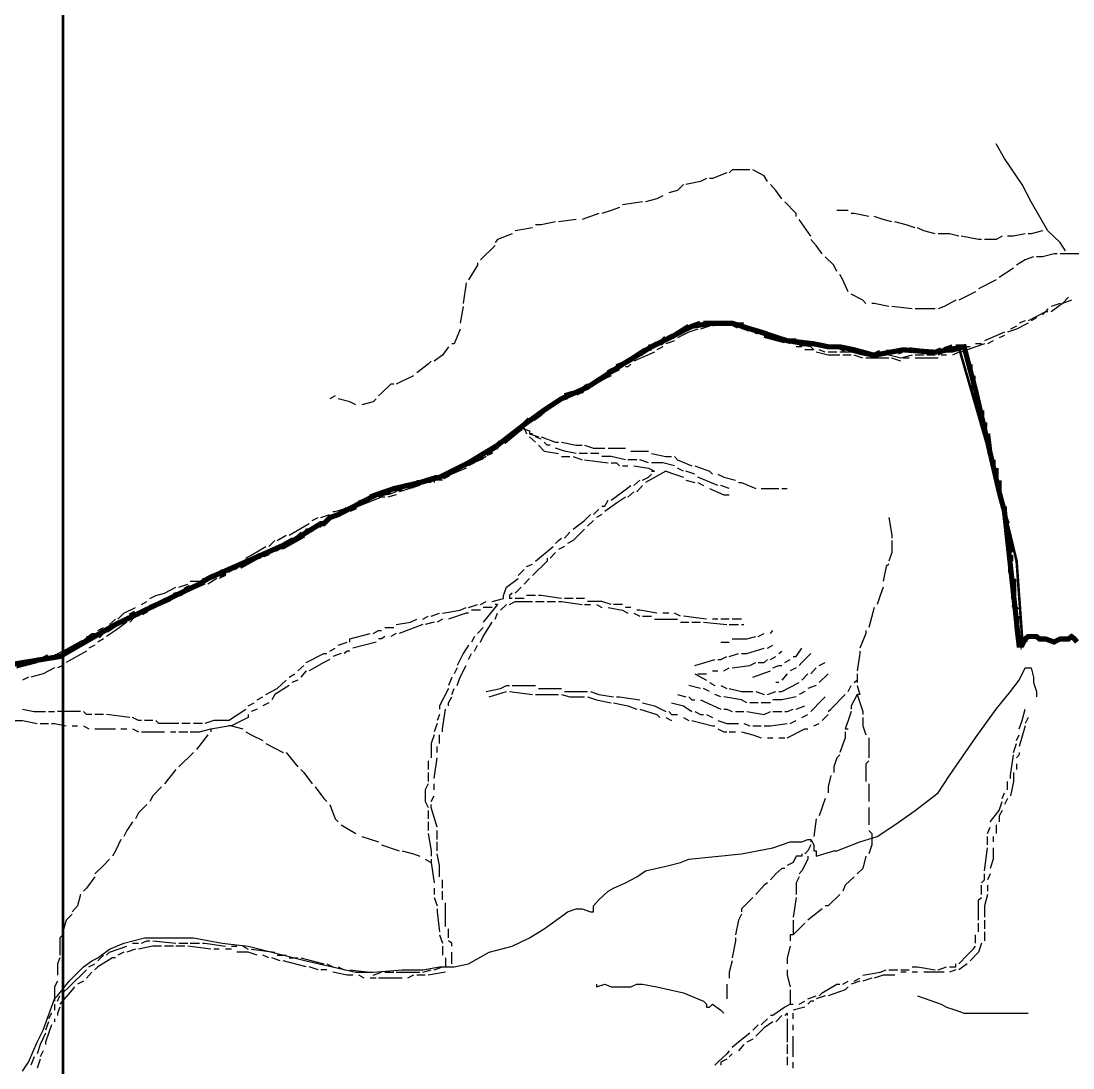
# Model space of a CAD drawing. Header units: millimetres. Extents: x -3588 to 75209, y -3737 to 38254.
# Drawn here: x 27828.6 to 28320.6, y 6647.8 to 7137.4 of the extents above; entities that cross this region are included whole.
import ezdxf

# ---------------------------------------------------------------- set-up
doc = ezdxf.new("R2010")
doc.units = ezdxf.units.MM
doc.layers.add('P', color=253, linetype='Continuous')

msp = doc.modelspace()

# ---------------------------------------------------------------- linework, layer by layer
at = {"layer": 'P'}
for points, const_width in [([(27848.251, -785.456), (27848.251, 8540.772)], 1.2), ([(27814.371, 6834.904), (27846.827, 6840.266), (27872.801, 6855.229), (27912.042, 6874.145), (27915.995, 6876.674), (27949.875, 6891.638), (27951.283, 6891.638), (27968.775, 6902.376), (27970.199, 6902.376), (27973.016, 6905.193), (27976.969, 6906.601), (27994.749, 6915.915), (28002.943, 6918.748), (28015.074, 6921.564), (28024.388, 6924.109), (28037.943, 6930.879), (28051.498, 6939.073), (28063.917, 6948.659), (28073.231, 6955.444), (28081.409, 6960.806), (28093.556, 6966.167), (28109.928, 6976.889), (28123.483, 6985.083), (28134.205, 6990.444), (28142.383, 6994.685), (28151.986, 6996.094), (28161.3, 6996.094), (28174.855, 6991.853), (28186.986, 6987.9), (28199.405, 6986.492), (28206.19, 6985.083), (28211.551, 6985.083), (28218.321, 6983.675), (28227.635, 6981.13), (28241.19, 6983.675), (28256.154, 6982.539), (28269.709, 6985.083), (28272.526, 6974.361), (28275.07, 6964.759), (28286.081, 6917.323), (28288.609, 6908.009), (28295.395, 6845.627), (28296.803, 6845.627), (28298.211, 6848.46), (28299.62, 6849.58), (28301.028, 6849.58), (28302.164, 6849.58), (28303.573, 6849.58), (28304.981, 6848.46), (28307.814, 6848.46), (28311.767, 6847.035), (28314.583, 6848.46), (28318.536, 6848.46), (28319.945, 6849.58), (28321.353, 6848.46), (28322.489, 6847.035)], 2.417), ([(27814.371, 6834.904), (27846.827, 6840.266), (27872.801, 6855.229), (27912.042, 6874.145), (27915.995, 6876.674), (27949.875, 6891.638), (27951.283, 6891.638), (27968.775, 6902.376), (27970.199, 6902.376), (27973.016, 6905.193), (27976.969, 6906.601), (27994.749, 6915.915), (28002.943, 6918.748), (28015.074, 6921.564), (28024.388, 6924.109), (28037.943, 6930.879), (28051.498, 6939.073), (28063.917, 6948.659), (28073.231, 6955.444), (28081.409, 6960.806), (28093.556, 6966.167), (28109.928, 6976.889), (28123.483, 6985.083), (28134.205, 6990.444), (28142.383, 6994.685), (28151.986, 6996.094), (28161.3, 6996.094), (28174.855, 6991.853), (28186.986, 6987.9), (28199.405, 6986.492), (28206.19, 6985.083), (28211.551, 6985.083), (28218.321, 6983.675), (28227.635, 6981.13), (28241.19, 6983.675), (28256.154, 6982.539), (28267.164, 6985.083), (28283.248, 6929.47), (28286.081, 6917.323), (28288.609, 6908.009), (28290.034, 6903.784), (28290.034, 6902.376), (28294.259, 6884.868), (28296.803, 6849.58), (28296.803, 6845.627), (28298.211, 6848.46), (28299.62, 6849.58), (28301.028, 6849.58), (28302.164, 6849.58), (28303.573, 6849.58), (28304.981, 6848.46), (28307.814, 6848.46), (28311.767, 6847.035), (28314.583, 6848.46), (28318.536, 6848.46), (28319.945, 6849.58), (28321.353, 6848.46)], 1.2), ([(28142.383, 6994.685), (28146.336, 6996.094)], 2.417), ([(28147.761, 6996.094), (28151.986, 6996.094)], 2.417), ([(28153.122, 6996.094), (28161.3, 6996.094), (28164.132, 6994.685)], 2.417), ([(28131.661, 6989.308), (28134.205, 6990.444), (28140.975, 6994.685)], 2.417), ([(28165.541, 6994.685), (28169.494, 6993.261)], 2.417), ([(28170.902, 6993.261), (28173.447, 6991.853)], 2.417), ([(28176.263, 6990.444), (28185.865, 6987.9)], 2.417), ([(28122.059, 6985.083), (28123.483, 6985.083), (28126.012, 6986.492)], 2.417), ([(28127.436, 6986.492), (28130.253, 6989.308)], 2.417), ([(28186.986, 6987.9), (28191.227, 6987.9)], 2.417), ([(28192.635, 6986.492), (28196.588, 6986.492)], 2.417), ([(28197.996, 6986.492), (28199.405, 6986.492), (28206.19, 6985.083), (28208.735, 6985.083)], 2.417), ([(28210.143, 6985.083), (28211.551, 6985.083), (28214.096, 6983.675)], 2.417), ([(28260.379, 6983.675), (28264.332, 6985.083)], 2.417), ([(28265.756, 6985.083), (28269.709, 6985.083), (28271.117, 6979.722)], 2.417), ([(28112.472, 6978.298), (28120.65, 6983.675)], 2.417), ([(28215.504, 6983.675), (28218.321, 6983.675)], 2.417), ([(28220.866, 6982.539), (28227.635, 6981.13), (28230.468, 6982.539)], 2.417), ([(28233.284, 6982.539), (28235.829, 6982.539)], 2.417), ([(28238.646, 6982.539), (28241.19, 6983.675)], 2.417), ([(28244.007, 6983.675), (28253.609, 6982.539)], 2.417), ([(28256.154, 6982.539), (28258.97, 6983.675)], 2.417), ([(28107.111, 6975.769), (28109.928, 6976.889)], 2.417), ([(28272.526, 6976.889), (28272.526, 6974.361)], 2.417), ([(28092.148, 6966.167), (28093.556, 6966.167), (28101.734, 6971.528)], 2.417), ([(28103.158, 6972.936), (28105.687, 6974.361)], 2.417), ([(28273.934, 6971.528), (28273.934, 6968.983)], 2.417), ([(28273.934, 6967.575), (28275.07, 6964.759), (28276.478, 6956.565)], 2.417), ([(28073.231, 6955.444), (28081.409, 6960.806)], 2.417), ([(28082.834, 6962.214), (28086.786, 6963.35)], 2.417), ([(28088.195, 6963.35), (28091.011, 6964.759)], 2.417), ([(28277.887, 6955.444), (28277.887, 6951.203)], 2.417), ([(28063.917, 6948.659), (28066.462, 6951.203)], 2.417), ([(28067.87, 6951.203), (28071.823, 6954.036)], 2.417), ([(28054.315, 6940.481), (28062.509, 6947.25)], 2.417), ([(28279.295, 6949.795), (28279.295, 6947.25)], 2.417), ([(28280.703, 6944.434), (28281.84, 6935.12)], 2.417), ([(28046.137, 6935.12), (28048.954, 6936.24)], 2.417), ([(28050.362, 6937.648), (28051.498, 6939.073), (28052.907, 6940.481)], 2.417), ([(28035.399, 6929.47), (28037.943, 6930.879), (28044.713, 6933.711)], 2.417), ([(28283.248, 6932.287), (28283.248, 6929.47)], 2.417), ([(28030.037, 6926.926), (28033.99, 6928.334)], 2.417), ([(28284.656, 6928.334), (28284.656, 6924.109)], 2.417), ([(28013.665, 6921.564), (28015.074, 6921.564), (28023.268, 6924.109)], 2.417), ([(28025.812, 6924.109), (28028.629, 6925.517)], 2.417), ([(28286.081, 6922.701), (28286.081, 6917.323), (28287.489, 6911.962)], 2.417), ([(27991.932, 6914.795), (27994.749, 6915.915), (28001.535, 6917.323)], 2.417), ([(28002.943, 6918.748), (28006.896, 6918.748)], 2.417), ([(28008.304, 6920.156), (28012.257, 6920.156)], 2.417), ([(27986.571, 6911.962), (27990.524, 6913.387)], 2.417), ([(27971.608, 6903.784), (27973.016, 6905.193), (27976.969, 6906.601), (27981.21, 6909.146)], 2.417), ([(27982.33, 6909.146), (27985.163, 6910.554)], 2.417), ([(28288.609, 6910.554), (28288.609, 6908.009), (28288.609, 6906.601)], 2.417), ([(27967.655, 6901.24), (27968.775, 6902.376), (27970.199, 6902.376)], 2.417), ([(28288.609, 6905.193), (28290.034, 6902.376)], 2.417), ([(27951.283, 6891.638), (27960.885, 6896.999)], 2.417), ([(27962.005, 6898.423), (27964.838, 6899.831)], 2.417), ([(28290.034, 6899.831), (28291.442, 6888.821)], 2.417), ([(27947.33, 6890.229), (27949.875, 6891.638)], 2.417), ([(27930.958, 6882.323), (27940.561, 6887.685)], 2.417), ([(27941.681, 6887.685), (27944.513, 6888.821)], 2.417), ([(28291.442, 6887.685), (28291.442, 6884.868)], 2.417), ([(27925.597, 6880.915), (27929.55, 6882.323)], 2.417), ([(28291.442, 6882.323), (28291.442, 6879.507)], 2.417), ([(27909.225, 6872.737), (27912.042, 6874.145), (27915.995, 6876.674), (27918.811, 6878.098)], 2.417), ([(27921.356, 6878.098), (27924.189, 6879.507)], 2.417), ([(27905.272, 6871.313), (27907.801, 6872.737)], 2.417), ([(28292.85, 6876.674), (28292.85, 6867.36)], 2.417), ([(27888.901, 6863.135), (27898.487, 6867.36)], 2.417), ([(27899.911, 6868.784), (27903.864, 6869.904)], 2.417), ([(27884.948, 6860.59), (27887.476, 6861.999)], 2.417), ([(28292.85, 6864.543), (28294.259, 6861.999)], 2.417), ([(27868.576, 6852.412), (27872.801, 6855.229), (27878.162, 6857.774)], 2.417), ([(27879.586, 6859.182), (27882.115, 6860.59)], 2.417), ([(28294.259, 6859.182), (28294.259, 6856.349)], 2.417), ([(27864.623, 6849.58), (27867.151, 6852.412)], 2.417), ([(28294.259, 6855.229), (28295.395, 6845.627), (28296.803, 6845.627)], 2.417), ([(27859.262, 6848.46), (27863.215, 6849.58)], 2.417), ([(28298.211, 6847.035), (28298.211, 6848.46), (28299.62, 6849.58)], 2.417), ([(28301.028, 6849.58), (28302.164, 6849.58), (28303.573, 6849.58), (28304.981, 6848.46)], 2.417), ([(28306.405, 6848.46), (28307.814, 6848.46), (28311.767, 6847.035), (28314.583, 6848.46), (28317.128, 6848.46)], 2.417), ([(28318.536, 6848.46), (28319.945, 6849.58), (28321.353, 6848.46)], 2.417), ([(27848.251, 6841.674), (27857.837, 6847.035)], 2.417), ([(27826.502, 6836.025), (27837.513, 6838.857)], 2.417), ([(27838.937, 6838.857), (27841.466, 6840.266)], 2.417), ([(27844.298, 6840.266), (27846.827, 6840.266)], 2.417)]:
    msp.add_lwpolyline(points, dxfattribs=dict(at, const_width=const_width))
for points in [[(28317.128, 7029.958), (28314.583, 7033.911), (28308.934, 7039.272), (28301.028, 7052.827), (28296.803, 7061.021), (28288.609, 7073.152), (28284.656, 7079.921)], [(28158.755, 7066.382), (28151.986, 7063.837), (28150.577, 7063.837)], [(28169.494, 7067.79), (28161.3, 7067.79), (28159.891, 7066.382)], [(28177.672, 7062.429), (28176.263, 7064.974), (28170.902, 7067.79)], [(28138.43, 7061.021), (28135.614, 7058.188), (28131.661, 7057.068)], [(28149.169, 7063.837), (28146.336, 7062.429), (28139.567, 7061.021)], [(28184.457, 7054.235), (28181.624, 7058.188), (28179.08, 7061.021)], [(28128.844, 7055.66), (28126.012, 7054.235), (28120.65, 7052.827)], [(28108.519, 7050.282), (28104.567, 7048.874), (28100.326, 7047.466)], [(28119.242, 7052.827), (28109.928, 7051.419)], [(28191.227, 7046.057), (28191.227, 7047.466), (28185.865, 7052.827)], [(28098.917, 7047.466), (28091.011, 7044.649)], [(28215.504, 7048.874), (28210.143, 7048.874)], [(28225.107, 7046.057), (28218.321, 7047.466), (28216.913, 7047.466)], [(28235.829, 7043.513), (28231.876, 7044.649), (28227.635, 7046.057)], [(28067.87, 7040.696), (28059.676, 7039.272)], [(28078.593, 7043.513), (28071.823, 7042.104), (28069.278, 7042.104)], [(28088.195, 7044.649), (28080.001, 7043.513)], [(28197.996, 7036.743), (28192.635, 7044.649)], [(28246.84, 7040.696), (28242.599, 7042.104), (28237.237, 7043.513)], [(28256.154, 7037.863), (28250.792, 7039.272), (28247.96, 7040.696)], [(28058.268, 7037.863), (28051.498, 7035.335), (28050.362, 7033.911)], [(28267.164, 7036.743), (28262.923, 7037.863), (28257.562, 7037.863)], [(28277.887, 7035.335), (28276.478, 7035.335), (28268.285, 7036.743)], [(28287.489, 7036.743), (28284.656, 7035.335), (28279.295, 7035.335)], [(28298.211, 7037.863), (28292.85, 7036.743), (28290.034, 7036.743)], [(28306.405, 7039.272), (28301.028, 7037.863), (28299.62, 7037.863)], [(28050.362, 7032.502), (28043.592, 7025.733)], [(28203.357, 7028.549), (28200.541, 7032.502), (28197.996, 7035.335)], [(28210.143, 7020.371), (28208.735, 7023.188), (28204.782, 7027.141)], [(28302.164, 7027.141), (28298.211, 7025.733), (28294.259, 7023.188)], [(28313.175, 7028.549), (28311.767, 7028.549), (28306.405, 7027.141), (28303.573, 7027.141)], [(28323.897, 7028.549), (28321.353, 7028.549), (28317.128, 7028.549), (28314.583, 7028.549)], [(28042.184, 7024.324), (28042.184, 7023.188), (28037.943, 7016.418)], [(28292.85, 7021.78), (28286.081, 7017.539)], [(28215.504, 7010.769), (28212.96, 7016.418), (28211.551, 7018.947)], [(28284.656, 7016.418), (28276.478, 7012.178)], [(28036.807, 7015.01), (28035.399, 7005.408)], [(28275.07, 7010.769), (28267.164, 7006.816)], [(28223.682, 7005.408), (28222.274, 7006.816), (28216.913, 7009.633)], [(28265.756, 7006.816), (28260.379, 7004), (28257.562, 7002.863)], [(28319.945, 7006.816), (28315.72, 7005.408), (28310.358, 7001.455)], [(28318.536, 7008.225), (28315.72, 7005.408)], [(28035.399, 7004), (28033.99, 6996.094)], [(28234.421, 7004), (28227.635, 7005.408), (28226.515, 7005.408)], [(28245.431, 7002.863), (28235.829, 7004)], [(28256.154, 7002.863), (28246.84, 7002.863)], [(28308.934, 7002.863), (28307.814, 7001.455), (28299.62, 6997.214)], [(28308.934, 7001.455), (28307.814, 7001.455), (28306.405, 7000.047)], [(28314.583, 7005.408), (28310.358, 7004)], [(28155.938, 6996.094), (28153.122, 6996.094), (28149.169, 6996.094), (28145.216, 6994.685)], [(28154.53, 6996.094), (28153.122, 6996.094), (28151.986, 6994.685)], [(28161.3, 6996.094), (28157.347, 6996.094)], [(28166.661, 6993.261), (28162.708, 6994.685), (28157.347, 6996.094)], [(28166.661, 6996.094), (28162.708, 6996.094)], [(28299.62, 6996.094), (28294.259, 6993.261), (28290.034, 6991.853)], [(28298.211, 6997.214), (28295.395, 6996.094)], [(28303.573, 6998.622), (28301.028, 6997.214)], [(28033.99, 6993.261), (28031.174, 6986.492), (28030.037, 6986.492)], [(28145.216, 6993.261), (28140.975, 6991.853), (28135.614, 6989.308)], [(28138.43, 6991.853), (28135.614, 6990.444)], [(28143.808, 6994.685), (28140.975, 6993.261)], [(28150.577, 6994.685), (28146.336, 6993.261)], [(28177.672, 6991.853), (28173.447, 6993.261), (28168.085, 6994.685)], [(28172.31, 6991.853), (28169.494, 6993.261)], [(28177.672, 6990.444), (28173.447, 6991.853)], [(28288.609, 6991.853), (28279.295, 6987.9)], [(28294.259, 6994.685), (28291.442, 6993.261)], [(28134.205, 6989.308), (28124.891, 6985.083)], [(28134.205, 6987.9), (28130.253, 6986.492)], [(28188.41, 6986.492), (28179.08, 6990.444)], [(28183.033, 6989.308), (28180.216, 6990.444)], [(28188.41, 6987.9), (28184.457, 6989.308)], [(28199.405, 6983.675), (28197.996, 6985.083), (28189.818, 6986.492)], [(28279.295, 6986.492), (28271.117, 6983.675), (28268.285, 6982.539)], [(28277.887, 6986.492), (28275.07, 6986.492)], [(28283.248, 6987.9), (28280.703, 6986.492)], [(28288.609, 6990.444), (28286.081, 6989.308)], [(28028.629, 6985.083), (28025.812, 6981.13), (28021.859, 6978.298)], [(28124.891, 6982.539), (28115.289, 6978.298)], [(28123.483, 6983.675), (28120.65, 6982.539)], [(28128.844, 6985.083), (28126.012, 6983.675)], [(28193.771, 6985.083), (28191.227, 6985.083)], [(28199.405, 6983.675), (28197.996, 6983.675), (28195.18, 6983.675)], [(28211.551, 6981.13), (28206.19, 6981.13), (28200.541, 6982.539)], [(28204.782, 6982.539), (28201.949, 6983.675)], [(28210.143, 6982.539), (28207.31, 6982.539), (28206.19, 6982.539)], [(28222.274, 6981.13), (28216.913, 6982.539), (28211.551, 6982.539)], [(28268.285, 6983.675), (28264.332, 6982.539), (28260.379, 6982.539), (28257.562, 6981.13)], [(28267.164, 6982.539), (28264.332, 6981.13)], [(28272.526, 6985.083), (28271.117, 6985.083), (28269.709, 6983.675)], [(28020.435, 6978.298), (28019.027, 6976.889), (28013.665, 6972.936)], [(28113.881, 6978.298), (28111.336, 6976.889), (28104.567, 6972.936)], [(28113.881, 6976.889), (28112.472, 6975.769), (28111.336, 6975.769)], [(28119.242, 6981.13), (28115.289, 6979.722)], [(28216.913, 6981.13), (28212.96, 6981.13)], [(28222.274, 6979.722), (28218.321, 6981.13)], [(28227.635, 6981.13), (28223.682, 6981.13)], [(28234.421, 6979.722), (28229.059, 6979.722), (28223.682, 6979.722)], [(28233.284, 6981.13), (28229.059, 6981.13)], [(28245.431, 6981.13), (28240.054, 6979.722), (28234.421, 6981.13)], [(28240.054, 6978.298), (28235.829, 6979.722)], [(28244.007, 6979.722), (28241.19, 6979.722)], [(28250.792, 6981.13), (28246.84, 6981.13)], [(28257.562, 6979.722), (28254.745, 6979.722), (28246.84, 6979.722)], [(28256.154, 6981.13), (28254.745, 6981.13), (28252.201, 6981.13)], [(28261.515, 6981.13), (28260.379, 6981.13), (28258.97, 6981.13)], [(28012.257, 6971.528), (28006.896, 6968.983), (28004.063, 6967.575)], [(28104.567, 6971.528), (28101.734, 6970.12), (28094.964, 6966.167)], [(28103.158, 6972.936), (28101.734, 6971.528), (28100.326, 6971.528)], [(28108.519, 6974.361), (28105.687, 6972.936)], [(28002.943, 6967.575), (28001.535, 6967.575), (27997.294, 6963.35), (27995.885, 6962.214)], [(28093.556, 6967.575), (28085.362, 6962.214)], [(28098.917, 6970.12), (28096.373, 6968.983)], [(27975.561, 6962.214), (27973.016, 6960.806)], [(28082.834, 6962.214), (28080.001, 6959.397)], [(28089.603, 6963.35), (28085.362, 6962.214)], [(28093.556, 6966.167), (28091.011, 6963.35)], [(27985.163, 6957.973), (27982.33, 6959.397), (27976.969, 6960.806)], [(27994.749, 6960.806), (27993.341, 6959.397), (27987.98, 6957.973)], [(28084.242, 6960.806), (28080.001, 6959.397), (28074.64, 6955.444)], [(28078.593, 6959.397), (28076.048, 6956.565)], [(28074.64, 6956.565), (28073.231, 6955.444), (28065.037, 6949.795)], [(28073.231, 6954.036), (28070.687, 6952.612)], [(28063.917, 6949.795), (28061.084, 6947.25)], [(28065.037, 6948.659), (28062.509, 6947.25)], [(28062.509, 6947.25), (28062.509, 6945.842)], [(28062.509, 6947.25), (28066.462, 6945.842), (28066.462, 6944.434)], [(28063.917, 6947.25), (28065.037, 6944.434)], [(28069.278, 6951.203), (28066.462, 6949.795)], [(28055.723, 6943.025), (28050.362, 6939.073), (28047.545, 6936.24)], [(28055.723, 6941.889), (28051.498, 6937.648), (28047.545, 6935.12)], [(28059.676, 6945.842), (28057.132, 6944.434)], [(28058.268, 6943.025), (28057.132, 6943.025)], [(28061.084, 6945.842), (28058.268, 6943.025)], [(28067.87, 6944.434), (28066.462, 6944.434)], [(28066.462, 6944.434), (28070.687, 6943.025)], [(28066.462, 6943.025), (28069.278, 6940.481)], [(28071.823, 6941.889), (28069.278, 6943.025)], [(28071.823, 6943.025), (28078.593, 6940.481), (28080.001, 6940.481)], [(28070.687, 6939.073), (28073.231, 6936.24), (28080.001, 6935.12)], [(28076.048, 6939.073), (28074.64, 6939.073), (28073.231, 6940.481)], [(28088.195, 6935.12), (28082.834, 6936.24), (28078.593, 6937.648)], [(28081.409, 6940.481), (28088.195, 6939.073), (28091.011, 6939.073)], [(28092.148, 6939.073), (28096.373, 6937.648), (28101.734, 6937.648)], [(28103.158, 6937.648), (28105.687, 6937.648), (28111.336, 6937.648)], [(28040.76, 6932.287), (28037.943, 6930.879)], [(28046.137, 6935.12), (28043.592, 6933.711)], [(28046.137, 6933.711), (28043.592, 6932.287)], [(28081.409, 6933.711), (28085.362, 6933.711)], [(28086.786, 6933.711), (28091.011, 6932.287)], [(28093.556, 6935.12), (28092.148, 6935.12), (28089.603, 6935.12)], [(28092.148, 6932.287), (28103.158, 6930.879)], [(28098.917, 6935.12), (28094.964, 6935.12)], [(28111.336, 6932.287), (28104.567, 6933.711), (28100.326, 6933.711)], [(28116.697, 6932.287), (28112.472, 6932.287)], [(28113.881, 6936.24), (28115.289, 6936.24), (28122.059, 6936.24)], [(28122.059, 6930.879), (28118.106, 6932.287)], [(28123.483, 6935.12), (28130.253, 6933.711), (28132.797, 6933.711)], [(28134.205, 6933.711), (28135.614, 6932.287), (28142.383, 6929.47)], [(28036.807, 6929.47), (28030.037, 6926.926), (28027.221, 6925.517)], [(28036.807, 6928.334), (28030.037, 6925.517), (28027.221, 6924.109)], [(28040.76, 6930.879), (28037.943, 6929.47)], [(28104.567, 6930.879), (28107.111, 6930.879), (28108.519, 6929.47)], [(28109.928, 6929.47), (28112.472, 6929.47)], [(28115.289, 6929.47), (28122.059, 6928.334), (28124.891, 6926.926)], [(28134.205, 6929.47), (28128.844, 6930.879), (28123.483, 6930.879)], [(28138.43, 6926.926), (28135.614, 6928.334)], [(28143.808, 6929.47), (28150.577, 6926.926), (28151.986, 6925.517)], [(28020.435, 6922.701), (28017.618, 6921.564)], [(28025.812, 6924.109), (28021.859, 6922.701)], [(28025.812, 6922.701), (28021.859, 6922.701), (28021.859, 6921.564)], [(28115.289, 6920.156), (28118.106, 6922.701)], [(28119.242, 6922.701), (28122.059, 6924.109), (28123.483, 6925.517)], [(28130.253, 6926.926), (28120.65, 6921.564)], [(28123.483, 6926.926), (28124.891, 6926.926)], [(28130.253, 6926.926), (28134.205, 6925.517), (28138.43, 6924.109)], [(28143.808, 6925.517), (28139.567, 6926.926)], [(28139.567, 6922.701), (28143.808, 6921.564)], [(28154.53, 6920.156), (28145.216, 6924.109)], [(28154.53, 6925.517), (28157.347, 6924.109), (28162.708, 6922.701)], [(28004.063, 6917.323), (28000.11, 6915.915)], [(28015.074, 6921.564), (28013.665, 6921.564), (28005.488, 6918.748)], [(28015.074, 6920.156), (28005.488, 6917.323)], [(28020.435, 6921.564), (28017.618, 6921.564)], [(28104.567, 6913.387), (28109.928, 6917.323), (28113.881, 6920.156)], [(28115.289, 6917.323), (28112.472, 6914.795)], [(28119.242, 6920.156), (28118.106, 6918.748), (28116.697, 6917.323)], [(28145.216, 6921.564), (28147.761, 6920.156)], [(28150.577, 6918.748), (28157.347, 6915.915), (28159.891, 6915.915)], [(28159.891, 6918.748), (28155.938, 6920.156)], [(28164.132, 6921.564), (28165.541, 6921.564), (28172.31, 6918.748)], [(28174.855, 6918.748), (28177.672, 6918.748), (28183.033, 6918.748)], [(28184.457, 6918.748), (28186.986, 6918.748)], [(27997.294, 6914.795), (27986.571, 6910.554)], [(27986.571, 6911.962), (27989.1, 6913.387)], [(27990.524, 6913.387), (27994.749, 6914.795)], [(27998.702, 6915.915), (27995.885, 6914.795)], [(27998.702, 6914.795), (27997.294, 6914.795)], [(28004.063, 6915.915), (28000.11, 6914.795)], [(28100.326, 6910.554), (28101.734, 6910.554), (28103.158, 6913.387)], [(28111.336, 6914.795), (28107.111, 6911.962), (28101.734, 6908.009)], [(27974.424, 6908.009), (27975.561, 6908.009), (27983.739, 6910.554)], [(27981.21, 6908.009), (27976.969, 6906.601)], [(27985.163, 6909.146), (27982.33, 6908.009)], [(28096.373, 6906.601), (28098.917, 6909.146)], [(27964.838, 6903.784), (27967.655, 6905.193)], [(27975.561, 6906.601), (27966.246, 6901.24)], [(27968.775, 6905.193), (27973.016, 6906.601)], [(28086.786, 6899.831), (28092.148, 6903.784), (28094.964, 6906.601)], [(28096.373, 6903.784), (28093.556, 6901.24)], [(28100.326, 6906.601), (28097.781, 6905.193)], [(28234.421, 6905.193), (28235.829, 6896.999), (28235.829, 6895.59)], [(27954.1, 6896.999), (27963.414, 6902.376)], [(27959.461, 6898.423), (27956.644, 6895.59)], [(27964.838, 6899.831), (27962.005, 6899.831), (27960.885, 6898.423)], [(28082.834, 6895.59), (28085.362, 6898.423)], [(28092.148, 6899.831), (28086.786, 6894.47), (28084.242, 6893.062)], [(27944.513, 6891.638), (27947.33, 6894.47)], [(27955.236, 6895.59), (27945.922, 6890.229)], [(27948.45, 6894.47), (27952.691, 6896.999)], [(28078.593, 6893.062), (28080.001, 6894.47), (28081.409, 6895.59)], [(28235.829, 6894.47), (28235.829, 6888.821), (28234.421, 6884.868)], [(27933.775, 6886.276), (27936.32, 6887.685), (27943.089, 6891.638)], [(27944.513, 6888.821), (27941.681, 6887.685)], [(28069.278, 6884.868), (28077.456, 6891.638)], [(28078.593, 6888.821), (28076.048, 6886.276)], [(28082.834, 6891.638), (28080.001, 6890.229)], [(27934.911, 6884.868), (27925.597, 6879.507)], [(27929.55, 6883.46), (27932.367, 6884.868)], [(27940.561, 6886.276), (27936.32, 6884.868)], [(28065.037, 6882.323), (28067.87, 6883.46)], [(28074.64, 6886.276), (28074.64, 6884.868), (28067.87, 6878.098)], [(28234.421, 6883.46), (28233.284, 6882.323), (28231.876, 6875.554)], [(27913.45, 6876.674), (27915.995, 6876.674), (27922.764, 6880.915)], [(27924.189, 6878.098), (27921.356, 6876.674)], [(27924.189, 6880.915), (27928.126, 6882.323)], [(28061.084, 6878.098), (28063.917, 6880.915)], [(27902.44, 6872.737), (27906.681, 6874.145)], [(27914.586, 6874.145), (27905.272, 6869.904)], [(27907.801, 6875.554), (27912.042, 6875.554)], [(27920.236, 6876.674), (27915.995, 6874.145)], [(28054.315, 6868.784), (28055.723, 6872.737), (28061.084, 6876.674)], [(28066.462, 6876.674), (28063.917, 6874.145)], [(27888.901, 6867.36), (27891.717, 6868.784)], [(27891.717, 6868.784), (27895.67, 6869.904), (27901.031, 6872.737)], [(27903.864, 6869.904), (27899.911, 6868.784)], [(28048.954, 6865.952), (28054.315, 6867.36), (28054.315, 6868.784)], [(28058.268, 6869.904), (28057.132, 6868.784)], [(28057.132, 6868.784), (28057.132, 6867.36)], [(28062.509, 6872.737), (28059.676, 6869.904)], [(28069.278, 6868.784), (28065.037, 6868.784)], [(28071.823, 6868.784), (28070.687, 6868.784)], [(28081.409, 6867.36), (28071.823, 6868.784)], [(28230.468, 6868.784), (28229.059, 6864.543)], [(28231.876, 6872.737), (28230.468, 6868.784)], [(27884.948, 6864.543), (27887.476, 6865.952)], [(27897.078, 6867.36), (27888.901, 6861.999)], [(28037.943, 6863.135), (28042.184, 6864.543)], [(28043.592, 6864.543), (28046.137, 6865.952)], [(28051.498, 6864.543), (28044.713, 6856.349)], [(28051.498, 6864.543), (28050.362, 6864.543)], [(28052.907, 6861.999), (28055.723, 6864.543)], [(28058.268, 6867.36), (28057.132, 6867.36)], [(28057.132, 6864.543), (28059.676, 6865.952), (28067.87, 6865.952)], [(28063.917, 6867.36), (28061.084, 6867.36), (28059.676, 6867.36)], [(28069.278, 6865.952), (28073.231, 6865.952)], [(28074.64, 6865.952), (28078.593, 6865.952)], [(28080.001, 6865.952), (28081.409, 6865.952), (28091.011, 6864.543)], [(28086.786, 6867.36), (28082.834, 6867.36)], [(28092.148, 6867.36), (28088.195, 6867.36)], [(28092.148, 6864.543), (28094.964, 6864.543)], [(28104.567, 6864.543), (28100.326, 6865.952), (28093.556, 6865.952)], [(28097.781, 6864.543), (28100.326, 6863.135)], [(28109.928, 6864.543), (28105.687, 6864.543)], [(27873.937, 6857.774), (27876.754, 6860.59), (27882.115, 6863.135)], [(27882.115, 6859.182), (27879.586, 6856.349)], [(27886.356, 6861.999), (27883.539, 6859.182)], [(28016.482, 6857.774), (28019.027, 6859.182)], [(28020.435, 6859.182), (28024.388, 6860.59)], [(28025.812, 6860.59), (28033.99, 6861.999), (28036.807, 6863.135)], [(28037.943, 6860.59), (28036.807, 6860.59), (28028.629, 6857.774)], [(28043.592, 6861.999), (28039.351, 6861.999)], [(28048.954, 6863.135), (28044.713, 6863.135)], [(28050.362, 6857.774), (28051.498, 6860.59)], [(28103.158, 6863.135), (28109.928, 6861.999), (28112.472, 6860.59)], [(28113.881, 6863.135), (28111.336, 6863.135)], [(28115.289, 6860.59), (28118.106, 6859.182)], [(28126.012, 6860.59), (28118.106, 6861.999), (28116.697, 6861.999)], [(28119.242, 6859.182), (28123.483, 6859.182)], [(28131.661, 6860.59), (28128.844, 6860.59)], [(28137.022, 6859.182), (28134.205, 6860.59)], [(28149.169, 6857.774), (28138.43, 6859.182)], [(28227.635, 6863.135), (28225.107, 6853.821)], [(27864.623, 6852.412), (27867.151, 6853.821)], [(27878.162, 6856.349), (27872.801, 6852.412), (27868.576, 6849.58)], [(27869.984, 6855.229), (27872.801, 6857.774)], [(27998.702, 6853.821), (28002.943, 6853.821)], [(28004.063, 6855.229), (28010.849, 6856.349), (28013.665, 6857.774)], [(28016.482, 6855.229), (28005.488, 6850.988)], [(28021.859, 6856.349), (28017.618, 6855.229)], [(28025.812, 6857.774), (28023.268, 6856.349)], [(28044.713, 6853.821), (28042.184, 6850.988)], [(28043.592, 6847.035), (28044.713, 6849.58), (28048.954, 6856.349)], [(28124.891, 6857.774), (28127.436, 6857.774), (28135.614, 6857.774)], [(28137.022, 6856.349), (28139.567, 6856.349), (28140.975, 6856.349)], [(28142.383, 6856.349), (28146.336, 6856.349)], [(28147.761, 6856.349), (28158.755, 6855.229)], [(28154.53, 6857.774), (28151.986, 6857.774)], [(28159.891, 6857.774), (28155.938, 6857.774)], [(28159.891, 6855.229), (28161.3, 6855.229), (28164.132, 6855.229)], [(28165.541, 6857.774), (28161.3, 6857.774)], [(28165.541, 6855.229), (28166.661, 6855.229)], [(27855.021, 6845.627), (27861.79, 6850.988), (27863.215, 6850.988)], [(27867.151, 6848.46), (27864.623, 6847.035)], [(27982.33, 6847.035), (27982.33, 6848.46), (27991.932, 6850.988)], [(27993.341, 6850.988), (27995.885, 6852.412), (27997.294, 6852.412)], [(27998.702, 6849.58), (27997.294, 6848.46), (27995.885, 6848.46)], [(28004.063, 6850.988), (28001.535, 6849.58)], [(28040.76, 6849.58), (28039.351, 6847.035)], [(28161.3, 6848.46), (28168.085, 6848.46), (28172.31, 6849.58)], [(28173.447, 6849.58), (28176.263, 6850.988)], [(28179.08, 6850.988), (28180.216, 6852.412)], [(28223.682, 6852.412), (28223.682, 6850.988), (28220.866, 6844.219)], [(27849.659, 6842.81), (27852.476, 6844.219)], [(27863.215, 6845.627), (27860.382, 6844.219)], [(27973.016, 6842.81), (27975.561, 6844.219)], [(27976.969, 6845.627), (27981.21, 6847.035)], [(27994.749, 6847.035), (27983.739, 6844.219)], [(28037.943, 6845.627), (28035.399, 6841.674), (28032.582, 6836.025)], [(28040.76, 6842.81), (28042.184, 6845.627)], [(28155.938, 6847.035), (28159.891, 6847.035)], [(28165.541, 6841.674), (28168.085, 6841.674), (28176.263, 6844.219)], [(28177.672, 6844.219), (28180.216, 6845.627)], [(28189.818, 6840.266), (28191.227, 6840.266), (28193.771, 6844.219)], [(27838.937, 6838.857), (27841.466, 6838.857)], [(27842.89, 6840.266), (27844.298, 6840.266)], [(27845.706, 6840.266), (27845.706, 6841.674), (27848.251, 6842.81)], [(27859.262, 6842.81), (27849.659, 6837.449)], [(27962.005, 6837.449), (27970.199, 6841.674), (27971.608, 6841.674)], [(27973.016, 6838.857), (27970.199, 6837.449), (27963.414, 6833.496)], [(27978.377, 6841.674), (27974.424, 6840.266)], [(27982.33, 6842.81), (27981.21, 6842.81), (27979.786, 6841.674)], [(28037.943, 6838.857), (28039.351, 6841.674)], [(28143.808, 6836.025), (28153.122, 6838.857)], [(28154.53, 6838.857), (28155.938, 6838.857), (28158.755, 6840.266)], [(28159.891, 6840.266), (28164.132, 6841.674)], [(28173.447, 6837.449), (28176.263, 6837.449), (28177.672, 6838.857)], [(28179.08, 6838.857), (28181.624, 6840.266)], [(28183.033, 6841.674), (28184.457, 6842.81)], [(28185.865, 6837.449), (28188.41, 6838.857)], [(28197.996, 6841.674), (28193.771, 6837.449), (28192.635, 6836.025)], [(28220.866, 6842.81), (28220.866, 6841.674), (28219.729, 6833.496)], [(27826.502, 6834.904), (27836.104, 6837.449)], [(27844.298, 6834.904), (27838.937, 6832.088), (27833.288, 6830.663)], [(27848.251, 6836.025), (27845.706, 6834.904)], [(27958.053, 6833.496), (27960.885, 6836.025)], [(28032.582, 6834.904), (28031.174, 6832.088)], [(28032.582, 6826.71), (28033.99, 6830.663), (28036.807, 6836.025)], [(28140.975, 6745.412), (28165.541, 6747.956), (28180.216, 6750.789), (28188.41, 6753.606), (28193.771, 6753.606), (28196.588, 6754.726), (28197.996, 6754.726), (28199.405, 6752.197), (28199.405, 6750.789), (28199.405, 6749.365), (28200.541, 6749.365), (28200.541, 6746.836), (28208.735, 6749.365), (28210.143, 6749.365), (28220.866, 6753.606), (28229.059, 6756.15), (28237.237, 6761.511), (28246.84, 6768.281), (28257.562, 6776.475), (28262.923, 6784.653), (28275.07, 6802.161), (28284.656, 6815.7), (28291.442, 6823.894), (28295.395, 6829.255), (28298.211, 6834.904), (28299.62, 6834.904), (28301.028, 6834.904), (28302.164, 6830.663), (28302.164, 6828.135), (28303.573, 6823.894), (28303.573, 6821.349)], [(28157.347, 6833.496), (28159.891, 6834.904)], [(28161.3, 6834.904), (28169.494, 6836.025), (28172.31, 6837.449)], [(28180.216, 6834.904), (28183.033, 6836.025), (28184.457, 6836.025)], [(28191.227, 6834.904), (28188.41, 6833.496)], [(28197.996, 6832.088), (28200.541, 6834.904)], [(28201.949, 6836.025), (28204.782, 6837.449)], [(27832.151, 6830.663), (27829.335, 6829.255)], [(27943.089, 6822.485), (27948.45, 6825.302), (27952.691, 6829.255)], [(27954.1, 6830.663), (27956.644, 6832.088)], [(27958.053, 6829.255), (27955.236, 6828.135)], [(27962.005, 6833.496), (27959.461, 6830.663)], [(28030.037, 6830.663), (28028.629, 6826.71)], [(28143.808, 6832.088), (28149.169, 6829.255)], [(28145.216, 6832.088), (28149.169, 6832.088)], [(28151.986, 6833.496), (28154.53, 6833.496)], [(28170.902, 6830.663), (28179.08, 6833.496)], [(28186.986, 6832.088), (28184.457, 6829.255)], [(28193.771, 6829.255), (28196.588, 6832.088)], [(28206.19, 6832.088), (28201.949, 6828.135)], [(28218.321, 6828.135), (28219.729, 6829.255)], [(28219.729, 6832.088), (28219.729, 6829.255)], [(28219.729, 6829.255), (28219.729, 6828.135)], [(27954.1, 6826.71), (27947.33, 6822.485), (27945.922, 6819.941)], [(28028.629, 6825.302), (28024.388, 6817.124), (28024.388, 6815.7)], [(28030.037, 6822.485), (28031.174, 6825.302)], [(28046.137, 6823.894), (28052.907, 6825.302), (28055.723, 6826.71), (28057.132, 6826.71)], [(28047.545, 6821.349), (28055.723, 6823.894)], [(28057.132, 6823.894), (28067.87, 6822.485)], [(28058.268, 6826.71), (28059.676, 6826.71), (28066.462, 6826.71), (28069.278, 6826.71)], [(28070.687, 6825.302), (28076.048, 6825.302), (28081.409, 6825.302)], [(28082.834, 6823.894), (28088.195, 6823.894), (28093.556, 6823.894)], [(28094.964, 6823.894), (28098.917, 6822.485), (28105.687, 6821.349)], [(28146.336, 6825.302), (28140.975, 6826.71)], [(28150.577, 6823.894), (28147.761, 6825.302)], [(28150.577, 6828.135), (28153.122, 6826.71)], [(28155.938, 6826.71), (28158.755, 6825.302)], [(28159.891, 6825.302), (28165.541, 6823.894), (28170.902, 6823.894)], [(28172.31, 6823.894), (28176.263, 6822.485)], [(28177.672, 6822.485), (28181.624, 6823.894)], [(28183.033, 6828.135), (28181.624, 6828.135)], [(28183.033, 6823.894), (28184.457, 6823.894), (28192.635, 6828.135)], [(28195.18, 6823.894), (28192.635, 6822.485)], [(28200.541, 6826.71), (28196.588, 6825.302)], [(28215.504, 6823.894), (28216.913, 6826.71)], [(28219.729, 6826.71), (28220.866, 6822.485), (28219.729, 6822.485)], [(27939.136, 6819.941), (27941.681, 6821.349)], [(28028.629, 6817.124), (28028.629, 6818.533), (28030.037, 6821.349)], [(28069.278, 6822.485), (28071.823, 6822.485), (28080.001, 6822.485)], [(28081.409, 6822.485), (28085.362, 6821.349)], [(28085.362, 6821.349), (28092.148, 6821.349)], [(28093.556, 6821.349), (28097.781, 6819.941), (28104.567, 6818.533)], [(28107.111, 6821.349), (28108.519, 6821.349), (28118.106, 6819.941)], [(28135.614, 6822.485), (28139.567, 6821.349)], [(28140.975, 6821.349), (28142.383, 6819.941), (28143.808, 6819.941)], [(28146.336, 6819.941), (28155.938, 6815.7)], [(28155.938, 6821.349), (28153.122, 6822.485)], [(28168.085, 6818.533), (28165.541, 6819.941), (28157.347, 6821.349)], [(28191.227, 6821.349), (28184.457, 6819.941), (28180.216, 6819.941)], [(28197.996, 6814.58), (28203.357, 6819.941), (28204.782, 6821.349)], [(28206.19, 6814.58), (28207.31, 6815.7), (28214.096, 6822.485)], [(28219.729, 6822.485), (28216.913, 6817.124), (28216.913, 6815.7)], [(28219.729, 6822.485), (28222.274, 6814.58), (28222.274, 6813.171)], [(27829.335, 6815.7), (27834.696, 6814.58), (27840.057, 6814.58)], [(27841.466, 6814.58), (27844.298, 6814.58)], [(27856.429, 6814.58), (27848.251, 6814.58), (27845.706, 6814.58)], [(27861.79, 6813.171), (27859.262, 6813.171), (27857.837, 6814.58)], [(27925.597, 6810.339), (27933.775, 6815.7)], [(27934.911, 6817.124), (27937.728, 6818.533)], [(27939.136, 6815.7), (27936.32, 6814.58)], [(27944.513, 6818.533), (27941.681, 6817.124)], [(28025.812, 6804.977), (28025.812, 6806.386), (28027.221, 6815.7)], [(28105.687, 6818.533), (28112.472, 6817.124), (28116.697, 6815.7)], [(28118.106, 6815.7), (28126.012, 6813.171), (28127.436, 6811.763)], [(28119.242, 6818.533), (28124.891, 6817.124), (28130.253, 6814.58)], [(28131.661, 6814.58), (28132.797, 6813.171)], [(28132.797, 6818.533), (28138.43, 6817.124), (28142.383, 6814.58)], [(28143.808, 6814.58), (28146.336, 6813.171), (28147.761, 6813.171)], [(28157.347, 6815.7), (28158.755, 6815.7), (28161.3, 6814.58)], [(28162.708, 6814.58), (28166.661, 6814.58)], [(28168.085, 6814.58), (28176.263, 6813.171), (28179.08, 6814.58)], [(28173.447, 6818.533), (28169.494, 6818.533)], [(28179.08, 6818.533), (28174.855, 6818.533)], [(28180.216, 6814.58), (28184.457, 6814.58)], [(28185.865, 6814.58), (28186.986, 6814.58), (28189.818, 6815.7)], [(28191.227, 6815.7), (28195.18, 6817.124)], [(28216.913, 6814.58), (28215.504, 6810.339), (28214.096, 6806.386), (28215.504, 6806.386)], [(28295.395, 6806.386), (28296.803, 6810.339), (28298.211, 6815.7)], [(27825.382, 6810.339), (27829.335, 6810.339), (27836.104, 6808.93)], [(27867.151, 6813.171), (27863.215, 6813.171)], [(27879.586, 6811.763), (27868.576, 6813.171)], [(27884.948, 6810.339), (27883.539, 6810.339), (27880.707, 6811.763)], [(27890.309, 6810.339), (27886.356, 6810.339)], [(27902.44, 6808.93), (27893.126, 6808.93), (27891.717, 6810.339)], [(27925.597, 6810.339), (27918.811, 6810.339), (27914.586, 6808.93)], [(27934.911, 6813.171), (27934.911, 6811.763), (27927.005, 6807.81)], [(28024.388, 6813.171), (28023.268, 6810.339)], [(28130.253, 6811.763), (28132.797, 6810.339)], [(28132.797, 6813.171), (28135.614, 6813.171)], [(28138.43, 6811.763), (28140.975, 6810.339)], [(28142.383, 6810.339), (28151.986, 6807.81), (28153.122, 6807.81)], [(28149.169, 6813.171), (28151.986, 6811.763)], [(28154.53, 6810.339), (28158.755, 6808.93), (28164.132, 6808.93)], [(28188.41, 6808.93), (28191.227, 6810.339)], [(28193.771, 6811.763), (28196.588, 6813.171)], [(28203.357, 6810.339), (28206.19, 6813.171)], [(28222.274, 6811.763), (28222.274, 6807.81), (28223.682, 6803.569)], [(28299.62, 6811.763), (28298.211, 6808.93)], [(27837.513, 6808.93), (27841.466, 6808.93)], [(27842.89, 6808.93), (27844.298, 6808.93)], [(27844.298, 6808.93), (27849.659, 6807.81)], [(27852.476, 6807.81), (27855.021, 6807.81)], [(27857.837, 6807.81), (27860.382, 6806.386)], [(27863.215, 6806.386), (27869.984, 6806.386), (27872.801, 6806.386)], [(27875.345, 6806.386), (27878.162, 6806.386)], [(27880.707, 6806.386), (27883.539, 6804.977)], [(27884.948, 6804.977), (27893.126, 6804.977), (27895.67, 6804.977)], [(27898.487, 6804.977), (27901.031, 6804.977)], [(27902.44, 6804.977), (27903.864, 6804.977), (27906.681, 6804.977)], [(27907.801, 6808.93), (27903.864, 6808.93)], [(27907.801, 6804.977), (27912.042, 6804.977), (27917.403, 6806.386)], [(27913.45, 6808.93), (27909.225, 6808.93)], [(27917.403, 6806.386), (27925.597, 6807.81)], [(27917.403, 6806.386), (27917.403, 6804.977)], [(27927.005, 6807.81), (27925.597, 6807.81)], [(27927.005, 6807.81), (27932.367, 6806.386)], [(27933.775, 6804.977), (27936.32, 6803.569), (27941.681, 6801.025)], [(28023.268, 6808.93), (28021.859, 6804.977)], [(28154.53, 6806.386), (28157.347, 6804.977), (28158.755, 6804.977)], [(28159.891, 6804.977), (28162.708, 6804.977)], [(28165.541, 6804.977), (28170.902, 6803.569), (28174.855, 6802.161)], [(28166.661, 6808.93), (28169.494, 6807.81)], [(28170.902, 6807.81), (28174.855, 6807.81)], [(28176.263, 6807.81), (28179.08, 6807.81), (28186.986, 6808.93)], [(28186.986, 6802.161), (28195.18, 6806.386), (28196.588, 6806.386)], [(28199.405, 6807.81), (28201.949, 6808.93)], [(28214.096, 6804.977), (28214.096, 6802.161), (28211.551, 6795.375)], [(28298.211, 6807.81), (28295.395, 6798.208)], [(27915.995, 6803.569), (27910.634, 6796.8)], [(27943.089, 6799.616), (27951.283, 6795.375)], [(28021.859, 6803.569), (28020.435, 6799.616), (28020.435, 6792.847)], [(28024.388, 6799.616), (28024.388, 6803.569)], [(28177.672, 6802.161), (28180.216, 6802.161)], [(28183.033, 6802.161), (28185.865, 6802.161)], [(28225.107, 6802.161), (28225.107, 6796.8), (28225.107, 6792.847)], [(28292.85, 6795.375), (28294.259, 6799.616)], [(28294.259, 6801.025), (28295.395, 6803.569)], [(27909.225, 6795.375), (27902.44, 6788.606)], [(27952.691, 6795.375), (27958.053, 6788.606)], [(28023.268, 6795.375), (28023.268, 6798.208)], [(28295.395, 6795.375), (28295.395, 6794.255), (28294.259, 6792.847)], [(28019.027, 6791.438), (28019.027, 6788.606), (28019.027, 6787.485)], [(28021.859, 6783.244), (28023.268, 6792.847)], [(28211.551, 6794.255), (28210.143, 6792.847), (28208.735, 6788.606), (28208.735, 6786.061)], [(28225.107, 6791.438), (28223.682, 6790.014), (28223.682, 6783.244), (28223.682, 6781.836)], [(28291.442, 6783.244), (28291.442, 6784.653), (28292.85, 6794.255)], [(28294.259, 6790.014), (28294.259, 6787.485)], [(27901.031, 6787.485), (27895.67, 6780.7)], [(27959.461, 6787.485), (27960.885, 6786.061), (27964.838, 6780.7)], [(28019.027, 6786.061), (28019.027, 6781.836)], [(28207.31, 6784.653), (28206.19, 6779.291), (28206.19, 6776.475)], [(28292.85, 6786.061), (28292.85, 6781.836), (28291.442, 6775.05)], [(28019.027, 6780.7), (28017.618, 6777.883), (28017.618, 6772.522), (28019.027, 6769.689)], [(28021.859, 6777.883), (28021.859, 6780.7)], [(28225.107, 6780.7), (28225.107, 6777.883), (28225.107, 6772.522)], [(28290.034, 6777.883), (28290.034, 6781.836)], [(27894.262, 6779.291), (27890.309, 6775.05), (27888.901, 6772.522)], [(27966.246, 6779.291), (27970.199, 6773.93), (27971.608, 6772.522)], [(28020.435, 6772.522), (28021.859, 6775.05)], [(28287.489, 6773.93), (28288.609, 6776.475)], [(27887.476, 6771.114), (27883.539, 6767.161), (27882.115, 6764.328)], [(27973.016, 6771.114), (27975.561, 6764.328), (27976.969, 6762.92)], [(28023.268, 6760.375), (28020.435, 6769.689), (28020.435, 6771.114)], [(28204.782, 6773.93), (28201.949, 6765.736)], [(28225.107, 6769.689), (28225.107, 6761.511)], [(28281.84, 6762.92), (28286.081, 6768.281), (28287.489, 6772.522)], [(28290.034, 6773.93), (28288.609, 6771.114)], [(28019.027, 6768.281), (28019.027, 6764.328)], [(28287.489, 6768.281), (28286.081, 6765.736)], [(28286.081, 6765.736), (28286.081, 6762.92)], [(27880.707, 6762.92), (27878.162, 6758.967), (27876.754, 6756.15)], [(27978.377, 6761.511), (27985.163, 6757.558)], [(28019.027, 6762.92), (28019.027, 6758.967)], [(28200.541, 6764.328), (28199.405, 6756.15)], [(28280.703, 6757.558), (28281.84, 6760.375)], [(28284.656, 6761.511), (28284.656, 6757.558)], [(27987.98, 6756.15), (27995.885, 6753.606)], [(28019.027, 6757.558), (28020.435, 6749.365), (28020.435, 6746.836)], [(28023.268, 6754.726), (28023.268, 6758.967)], [(28225.107, 6758.967), (28226.515, 6757.558), (28226.515, 6754.726)], [(28226.515, 6756.15), (28226.515, 6752.197), (28225.107, 6747.956)], [(28280.703, 6752.197), (28280.703, 6754.726), (28280.703, 6756.15)], [(28283.248, 6756.15), (28283.248, 6753.606)], [(27875.345, 6754.726), (27872.801, 6749.365), (27871.392, 6746.836)], [(27997.294, 6752.197), (28005.488, 6749.365)], [(28023.268, 6749.365), (28023.268, 6753.606)], [(28197.996, 6752.197), (28196.588, 6749.365)], [(28197.996, 6754.726), (28197.996, 6753.606)], [(28279.295, 6740.05), (28280.703, 6750.789)], [(28283.248, 6750.789), (28283.248, 6745.412), (28281.84, 6741.187)], [(27869.984, 6745.412), (27867.151, 6742.595), (27863.215, 6738.642)], [(28006.896, 6749.365), (28012.257, 6747.956), (28015.074, 6746.836)], [(28017.618, 6745.412), (28020.435, 6744.003)], [(28020.435, 6745.412), (28020.435, 6744.003)], [(28024.388, 6742.595), (28023.268, 6747.956)], [(28131.661, 6742.595), (28137.022, 6744.003), (28140.975, 6745.412)], [(28193.771, 6747.956), (28193.771, 6746.836), (28191.227, 6746.836), (28189.818, 6744.003), (28186.986, 6742.595)], [(28196.588, 6746.836), (28196.588, 6745.412), (28193.771, 6740.05), (28192.635, 6738.642)], [(28196.588, 6749.365), (28195.18, 6747.956)], [(28223.682, 6746.836), (28222.274, 6741.187), (28219.729, 6738.642)], [(28020.435, 6744.003), (28021.859, 6734.401)], [(28024.388, 6737.234), (28024.388, 6742.595)], [(28103.158, 6730.464), (28105.687, 6731.872), (28111.336, 6734.401), (28116.697, 6737.234), (28120.65, 6740.05), (28131.661, 6742.595)], [(28185.865, 6741.187), (28184.457, 6741.187), (28181.624, 6738.642), (28179.08, 6735.825)], [(27863.215, 6737.234), (27859.262, 6731.872), (27857.837, 6730.464)], [(28025.812, 6731.872), (28025.812, 6735.825)], [(28192.635, 6737.234), (28191.227, 6734.401), (28191.227, 6729.04)], [(28218.321, 6737.234), (28214.096, 6733.281), (28212.96, 6730.464)], [(28277.887, 6734.401), (28279.295, 6735.825), (28279.295, 6738.642)], [(28281.84, 6738.642), (28280.703, 6735.825)], [(28021.859, 6731.872), (28021.859, 6730.464), (28021.859, 6729.04)], [(28025.812, 6726.511), (28025.812, 6729.04), (28025.812, 6730.464)], [(28058.268, 6704.762), (28066.462, 6708.715), (28073.231, 6712.956), (28082.834, 6719.726), (28084.242, 6720.862), (28088.195, 6722.27), (28091.011, 6722.27), (28094.964, 6720.862), (28096.373, 6720.862), (28096.373, 6723.679), (28098.917, 6726.511), (28103.158, 6730.464)], [(28177.672, 6734.401), (28176.263, 6733.281), (28172.31, 6729.04)], [(28277.887, 6729.04), (28277.887, 6733.281)], [(28280.703, 6733.281), (28280.703, 6730.464)], [(27856.429, 6729.04), (27855.021, 6723.679), (27852.476, 6720.862)], [(28021.859, 6727.631), (28023.268, 6723.679)], [(28170.902, 6727.631), (28165.541, 6722.27), (28165.541, 6720.862)], [(28191.227, 6727.631), (28189.818, 6718.317)], [(28211.551, 6729.04), (28206.19, 6723.679), (28204.782, 6723.679)], [(28276.478, 6716.909), (28276.478, 6726.511), (28277.887, 6727.631)], [(28280.703, 6729.04), (28279.295, 6723.679), (28279.295, 6718.317)], [(28023.268, 6722.27), (28023.268, 6720.862), (28024.388, 6711.548)], [(28027.221, 6714.076), (28027.221, 6716.909), (28027.221, 6725.087)], [(28203.357, 6722.27), (28196.588, 6716.909)], [(27852.476, 6719.726), (27849.659, 6716.909), (27848.251, 6711.548)], [(28165.541, 6719.726), (28164.132, 6716.909), (28162.708, 6710.139)], [(28189.818, 6716.909), (28189.818, 6710.139)], [(28279.295, 6716.909), (28279.295, 6714.076), (28279.295, 6712.956)], [(28028.629, 6708.715), (28028.629, 6712.956)], [(28195.18, 6715.501), (28189.818, 6710.139)], [(28276.478, 6711.548), (28276.478, 6715.501)], [(28279.295, 6711.548), (28279.295, 6707.307)], [(27848.251, 6710.139), (27846.827, 6708.715), (27846.827, 6703.354), (27846.827, 6700.537)], [(27864.623, 6699.401), (27869.984, 6703.354), (27876.754, 6706.187), (27886.356, 6708.715), (27897.078, 6708.715), (27909.225, 6708.715), (27922.764, 6706.187), (27934.911, 6704.762), (27962.005, 6697.993), (27985.163, 6692.631), (27993.341, 6692.631), (28006.896, 6693.752), (28009.424, 6693.752), (28016.482, 6693.752), (28024.388, 6695.176), (28031.174, 6695.176), (28037.943, 6696.584), (28047.545, 6701.946), (28058.268, 6704.762)], [(27880.707, 6706.187), (27883.539, 6706.187)], [(27884.948, 6706.187), (27887.476, 6707.307), (27888.901, 6707.307)], [(27890.309, 6707.307), (27901.031, 6706.187)], [(27902.44, 6706.187), (27906.681, 6706.187)], [(27907.801, 6706.187), (27912.042, 6706.187)], [(27913.45, 6706.187), (27914.586, 6706.187)], [(27914.586, 6706.187), (27924.189, 6704.762)], [(28024.388, 6710.139), (28025.812, 6706.187)], [(28030.037, 6704.762), (28030.037, 6706.187), (28028.629, 6707.307)], [(28162.708, 6708.715), (28162.708, 6707.307), (28161.3, 6699.401)], [(28189.818, 6710.139), (28188.41, 6710.139), (28188.41, 6707.307)], [(28277.887, 6706.187), (28276.478, 6701.946), (28272.526, 6697.993)], [(28275.07, 6706.187), (28275.07, 6710.139)], [(27868.576, 6700.537), (27869.984, 6701.946), (27878.162, 6704.762)], [(27876.754, 6701.946), (27873.937, 6700.537)], [(27882.115, 6703.354), (27878.162, 6701.946)], [(27894.262, 6704.762), (27890.309, 6704.762), (27883.539, 6703.354)], [(27899.911, 6704.762), (27895.67, 6704.762)], [(27905.272, 6704.762), (27901.031, 6704.762)], [(27917.403, 6703.354), (27906.681, 6704.762)], [(27921.356, 6703.354), (27918.811, 6703.354)], [(27927.005, 6703.354), (27924.189, 6703.354)], [(27927.005, 6704.762), (27929.55, 6704.762)], [(27939.136, 6700.537), (27934.911, 6701.946), (27929.55, 6701.946)], [(27932.367, 6704.762), (27934.911, 6703.354)], [(27936.32, 6703.354), (27947.33, 6701.946)], [(28025.812, 6704.762), (28025.812, 6700.537)], [(28030.037, 6696.584), (28030.037, 6701.946)], [(28188.41, 6704.762), (28186.986, 6699.401), (28186.986, 6696.584)], [(28267.164, 6696.584), (28271.117, 6700.537), (28273.934, 6703.354), (28275.07, 6704.762)], [(27846.827, 6699.401), (27845.706, 6696.584), (27845.706, 6691.223)], [(27857.837, 6695.176), (27861.79, 6697.993), (27864.623, 6699.401)], [(27860.382, 6695.176), (27863.215, 6696.584)], [(27872.801, 6699.401), (27871.392, 6699.401), (27864.623, 6695.176), (27863.215, 6693.752)], [(27864.623, 6697.993), (27867.151, 6700.537)], [(27944.513, 6699.401), (27941.681, 6700.537)], [(27949.875, 6697.993), (27945.922, 6699.401)], [(27948.45, 6700.537), (27952.691, 6700.537)], [(27962.005, 6695.176), (27951.283, 6697.993)], [(27954.1, 6699.401), (27956.644, 6699.401), (27958.053, 6699.401)], [(27959.461, 6699.401), (27970.199, 6696.584)], [(27971.608, 6696.584), (27974.424, 6695.176)], [(28027.221, 6699.401), (28027.221, 6697.993), (28027.221, 6695.176)], [(28161.3, 6697.993), (28159.891, 6692.631), (28159.891, 6689.815)], [(28262.923, 6695.176), (28265.756, 6695.176), (28265.756, 6696.584)], [(28271.117, 6696.584), (28267.164, 6693.752)], [(27844.298, 6680.212), (27845.706, 6681.621), (27851.068, 6688.39), (27857.837, 6695.176)], [(27851.068, 6685.862), (27859.262, 6693.752)], [(27861.79, 6692.631), (27859.262, 6689.815)], [(27967.655, 6693.752), (27963.414, 6695.176)], [(27971.608, 6693.752), (27968.775, 6693.752)], [(27983.739, 6691.223), (27981.21, 6691.223), (27974.424, 6692.631)], [(27976.969, 6695.176), (27979.786, 6693.752)], [(27982.33, 6693.752), (27991.932, 6692.631)], [(27989.1, 6689.815), (27986.571, 6691.223)], [(27993.341, 6691.223), (27997.294, 6692.631)], [(27998.702, 6692.631), (28002.943, 6692.631)], [(28004.063, 6692.631), (28015.074, 6692.631)], [(28012.257, 6691.223), (28009.424, 6689.815)], [(28017.618, 6691.223), (28013.665, 6691.223)], [(28016.482, 6692.631), (28020.435, 6693.752)], [(28027.221, 6692.631), (28019.027, 6691.223)], [(28021.859, 6693.752), (28025.812, 6695.176)], [(28186.986, 6693.752), (28186.986, 6691.223), (28188.41, 6685.862)], [(28222.274, 6691.223), (28230.468, 6692.631), (28233.284, 6693.752)], [(28237.237, 6691.223), (28231.876, 6691.223), (28227.635, 6689.815)], [(28234.421, 6693.752), (28238.646, 6693.752)], [(28240.054, 6693.752), (28241.19, 6693.752), (28244.007, 6693.752)], [(28242.599, 6692.631), (28241.19, 6692.631), (28240.054, 6692.631)], [(28245.431, 6695.176), (28247.96, 6695.176), (28256.154, 6693.752)], [(28247.96, 6692.631), (28245.431, 6692.631)], [(28260.379, 6692.631), (28250.792, 6692.631)], [(28257.562, 6693.752), (28261.515, 6695.176)], [(28265.756, 6693.752), (28262.923, 6692.631)], [(27845.706, 6688.39), (27844.298, 6685.862)], [(27857.837, 6688.39), (27855.021, 6686.982)], [(27994.749, 6689.815), (27993.341, 6689.815), (27991.932, 6689.815)], [(28006.896, 6689.815), (28002.943, 6689.815), (27995.885, 6689.815)], [(28097.781, 6686.982), (28097.781, 6685.862), (28101.734, 6686.982), (28104.567, 6685.862), (28108.519, 6685.862), (28113.881, 6685.862), (28116.697, 6686.982), (28119.242, 6686.982), (28126.012, 6685.862), (28138.43, 6683.029), (28145.216, 6680.212), (28147.761, 6679.076), (28149.169, 6677.668), (28149.169, 6676.26), (28150.577, 6676.26), (28151.986, 6677.668), (28155.938, 6674.851), (28157.347, 6673.427)], [(28158.755, 6686.982), (28158.755, 6684.437), (28158.755, 6680.212)], [(28201.949, 6681.621), (28203.357, 6683.029), (28210.143, 6686.982), (28211.551, 6686.982)], [(28212.96, 6686.982), (28215.504, 6688.39)], [(28220.866, 6688.39), (28216.913, 6686.982)], [(28218.321, 6688.39), (28220.866, 6689.815)], [(28226.515, 6689.815), (28222.274, 6688.39)], [(27844.298, 6685.862), (27844.298, 6681.621), (27844.298, 6679.076)], [(27845.706, 6679.076), (27846.827, 6681.621)], [(27853.612, 6685.862), (27852.476, 6684.437), (27846.827, 6677.668)], [(27848.251, 6683.029), (27851.068, 6685.862)], [(28188.41, 6684.437), (28188.41, 6677.668)], [(28196.588, 6680.212), (28200.541, 6681.621)], [(28204.782, 6681.621), (28200.541, 6680.212)], [(28215.504, 6685.862), (28214.096, 6684.437), (28206.19, 6681.621)], [(28247.96, 6681.621), (28258.97, 6677.668), (28261.515, 6676.26), (28265.756, 6674.851), (28269.709, 6673.427)], [(27829.335, 6646.333), (27832.151, 6650.574), (27836.104, 6659.888), (27838.937, 6665.537), (27842.89, 6676.26), (27844.298, 6680.212)], [(27844.298, 6677.668), (27844.298, 6674.851)], [(27846.827, 6676.26), (27845.706, 6673.427), (27845.706, 6672.307)], [(28188.41, 6677.668), (28185.865, 6676.26), (28180.216, 6672.307), (28179.08, 6672.307)], [(28188.41, 6677.668), (28189.818, 6677.668)], [(28195.18, 6676.26), (28189.818, 6674.851)], [(28192.635, 6677.668), (28195.18, 6679.076)], [(28199.405, 6679.076), (28197.996, 6679.076), (28196.588, 6677.668)], [(27842.89, 6673.427), (27841.466, 6670.898)], [(28184.457, 6672.307), (28181.624, 6669.49)], [(28186.986, 6673.427), (28185.865, 6672.307)], [(28186.986, 6673.427), (28186.986, 6672.307)], [(28189.818, 6670.898), (28189.818, 6673.427)], [(28269.709, 6673.427), (28299.62, 6673.427)], [(27841.466, 6669.49), (27840.057, 6665.537)], [(27842.89, 6668.066), (27840.057, 6659.888), (27840.057, 6658.752)], [(27844.298, 6670.898), (27844.298, 6669.49)], [(28173.447, 6668.066), (28170.902, 6665.537)], [(28180.216, 6669.49), (28176.263, 6666.657), (28172.31, 6662.704)], [(28177.672, 6670.898), (28174.855, 6668.066)], [(28186.986, 6670.898), (28186.986, 6664.113), (28186.986, 6659.888)], [(28189.818, 6665.537), (28189.818, 6668.066)], [(27840.057, 6664.113), (27837.513, 6658.752), (27836.104, 6654.527)], [(28169.494, 6664.113), (28164.132, 6659.888), (28161.3, 6657.343)], [(28189.818, 6653.102), (28189.818, 6654.527), (28189.818, 6662.704)], [(28166.661, 6658.752), (28164.132, 6655.935)], [(28170.902, 6661.296), (28168.085, 6659.888)], [(28186.986, 6658.752), (28186.986, 6654.527)], [(27834.696, 6653.102), (27833.288, 6649.165)], [(27837.513, 6651.982), (27836.104, 6647.741)], [(27838.937, 6655.935), (27837.513, 6653.102)], [(28158.755, 6654.527), (28154.53, 6650.574), (28153.122, 6649.165)], [(28158.755, 6651.982), (28155.938, 6650.574), (28155.938, 6649.165)], [(28159.891, 6655.935), (28158.755, 6654.527)], [(28161.3, 6654.527), (28159.891, 6653.102)], [(28186.986, 6653.102), (28186.986, 6650.574), (28186.986, 6649.165)], [(28189.818, 6647.741), (28189.818, 6650.574)]]:
    msp.add_lwpolyline(points, dxfattribs=at)

doc.saveas('drawing.dxf')
